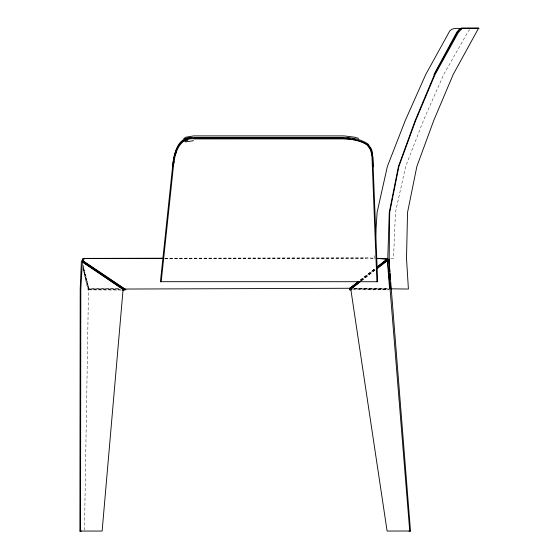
<?xml version="1.0" encoding="UTF-8"?>
<svg xmlns="http://www.w3.org/2000/svg" width="559" height="559" viewBox="0 0 559 559"><rect width="100%" height="100%" fill="white"/><g stroke="black" fill="none" stroke-linecap="round" stroke-linejoin="round"><path stroke-width="0.42" stroke-dasharray="2.79 2.1" d="M84.486 530.177L88.497 289.352L83.207 266.231M374.25 258.412L374.516 254.072M121.513 290.065L88.043 289.848L88.357 289.171L83.228 268.599M83.158 267.412L88.615 289.045L119.479 288.675M469.833 29.585L468.575 30.745L443.755 74.445L423.442 120.437L405.666 166.428L395.444 212.42L393.529 258.412L390.392 258.412M361.338 280.436L374.893 269.417M360.157 280.29L374.998 268.579M361.421 280.688L375.068 269.962M361.331 280.835L375.55 269.759M360.324 280.276L375.417 268.551M360.331 280.143L375.417 268.488M164.933 258.223L366.215 257.727L375.424 258.286M164.73 258.824L366.117 258.412M164.905 258.412L374.998 258.412M88.615 289.045L119.165 289.045M353.959 289.045L388.875 289.045M352.436 289.8L388.226 289.828M83.207 267.873L88.916 288.73L119.731 289.003M354.371 288.325L388.156 288.73L353.665 288.633L388.833 289.136M88.357 289.171L120.618 289.66M353.679 288.744L388.253 289.751M83.074 269.676L88.043 289.848M83.179 265.008L88.916 288.73"/><path stroke-width="0.84" d="M81.341 531.05L79.902 531.043L80.21 289.024L81.383 261.193L83.109 260.774L125.852 289.737L122.372 290.072M389.12 263.226L389.693 212.406L398.902 166.442L415.7 120.465L435.07 74.501L458.282 32.59L461.951 28.586L479.098 28.516M82.159 260.774L82.222 259.642L83.046 259.642L83.109 260.774L82.376 262.038L80.824 289.024L80.517 531.043L79.902 531.043M375.536 237.589L377.087 212.42L387.38 166.428L405.303 120.437L425.769 74.445L449.799 30.878C452.483 27.768 456.969 28.418 460.623 28.453L459.302 29.208L456.815 32.198L433.98 74.445M88.622 265.951L123.092 289.352L102.129 531.05L80.727 531.05M160.426 281.687L172.612 166.386C173.835 153.676 177.489 135.292 194.35 137.549L343.939 137.521C352.345 137.787 360.918 139.156 368.004 144.005L371.637 149.407L372.769 156.625L377.674 281.722L160.426 281.687L161.195 281.743L173.367 166.862C174.513 154.347 178.531 136.703 194.902 138.849L343.582 138.849C351.835 139.142 360.282 140.421 367.284 145.116L370.883 150.469L372.001 157.303L376.899 281.743M173.381 166.435L173.639 164.8M173.898 163.165L174.163 161.537M174.422 159.902L174.681 158.274M172.598 166.813C173.793 154.319 177.727 136.613 194.092 138.66L344.03 138.632C352.38 138.912 360.89 140.26 367.997 144.956L371.637 150.399L372.776 157.268L373.098 166.875M175.365 155.046L176.211 151.859M478.134 29.019L453.202 74.445L433.77 120.437L416.874 166.428L407.539 212.42L406.512 258.412L408.405 289.045L390.727 288.828M179.411 144.145L180.487 142.922M351.562 289.8L349.815 289.8L359.982 281.54M376.92 267.768L387.764 258.95L389.26 212.406L398.448 166.435L415.197 120.465L434.462 74.501L457.555 32.275L460.148 28.935L461.503 27.992L478.637 27.95M358.962 281.198L349.354 288.619L358.137 281.883M377.025 266.978L387.142 258.999L376.263 258.335M388.882 258.901L410.495 531.008L387.108 531.05L350.814 289.352L349.815 289.8L360.737 281.226M377.115 268.355L387.736 260.263L387.764 258.95L376.794 267.426M349.815 289.8L360.653 281.359M376.906 268.704L387.736 260.263L409.733 531.008M183.764 138.569L185.874 137.186L193.735 135.893L343.974 135.893L354.644 137.186L358.605 138.359M459.91 29.704L461.077 29.047M82.634 258.887L83.899 258.412L163.298 258.223M184.603 141.231L187.684 140.393M185.525 141.895L193.554 140.686M184.484 139.429L187.726 138.583M188.537 138.366L191.8 138.052M408.992 531.05L410.495 531.008M124.867 289.045L350.039 288.269M82.781 258.992L84.528 258.992M195.056 137.731L343.499 137.731M83.899 258.412L163.165 258.412M82.879 262.052L82.376 262.038L124.084 290.086L123.092 289.352M376.612 258.454L387.142 258.999M347.558 138.024L349.997 138.199M352.268 138.576L354.539 138.946M82.725 261.109L125.852 289.737M83.598 262.534L87.19 264.973M371.001 150.28L371.253 151.873M371.504 153.466L371.749 155.06M387.352 260.319L389.595 289.045M389.134 260.291L389.791 271.583M389.889 273.323L390.238 279.402M390.441 282.875L390.741 288.088M389.357 267.544L389.595 271.87M389.882 277.054L390.028 279.647"/></g></svg>
